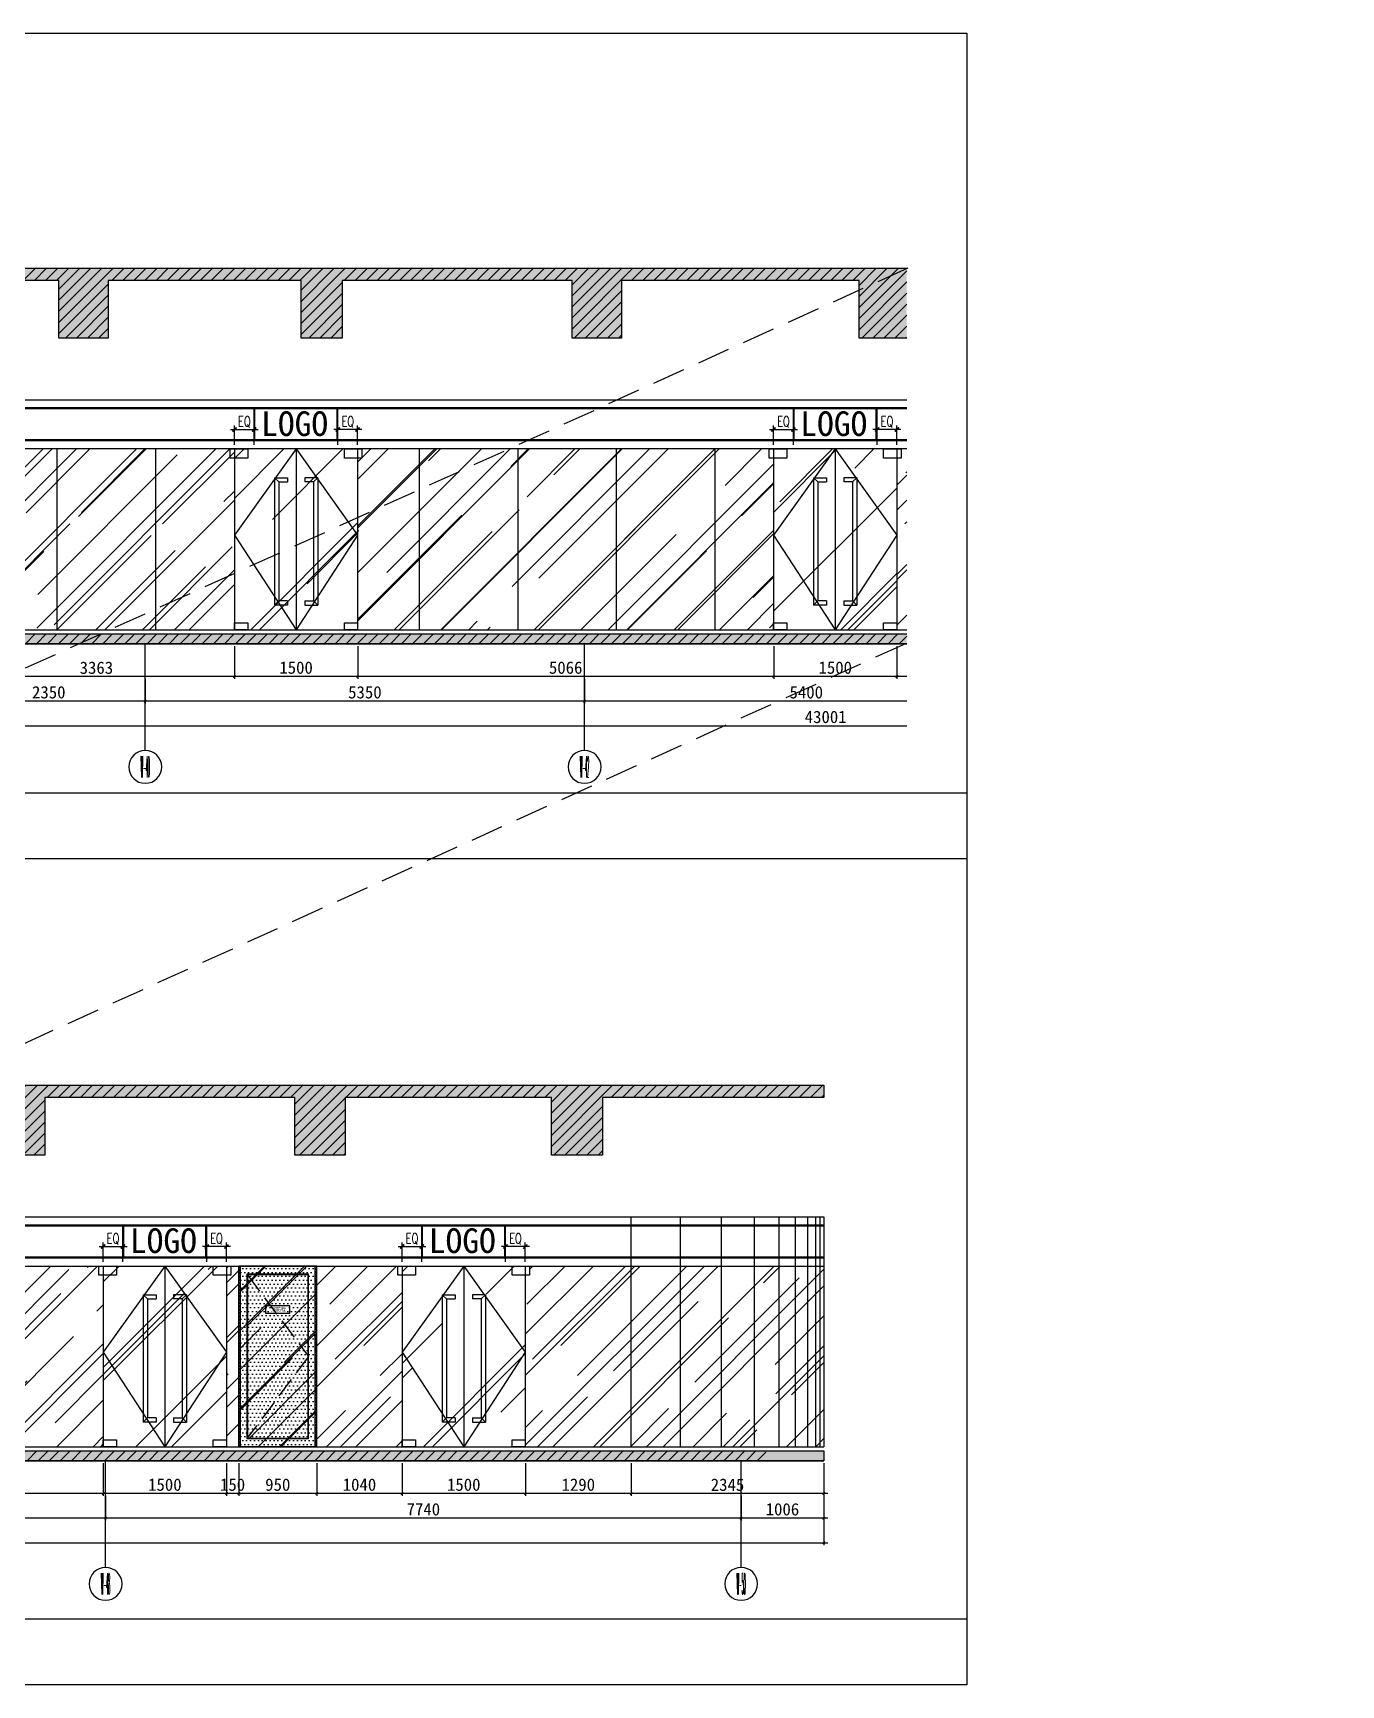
# Model space of a CAD drawing. Header units: millimetres. Extents: x 110215 to 630040, y -488650 to 141897.
# Drawn here: x 403738 to 419666, y 121786 to 141897 of the extents above; entities that cross this region are included whole.
import ezdxf
from ezdxf.enums import TextEntityAlignment as Align
from ezdxf.xclip import XClip

# ---------------------------------------------------------------- set-up
doc = ezdxf.new("R2010")
doc.units = ezdxf.units.MM
doc.header["$LTSCALE"] = 1000
doc.header["$XCLIPFRAME"] = 0
doc.linetypes.add('_DASH', pattern=[0.6, 0.4, -0.2])
doc.linetypes.add('DASH', pattern=[0.35, 0.25, -0.1])
doc.layers.get('Defpoints').update_dxf_attribs({"color": 2})
for name, color, linetype in [('0-118标注', 2, 'Continuous'), ('0-140a立面通高转折线', 2, 'Continuous'), ('0-140c立面材料填充', 250, 'Continuous'), ('0-140d立面材料分隔', 146, 'Continuous'), ('0-140立面图剖切线', 4, 'Continuous'), ('1', 4, 'Continuous'), ('7', 7, 'Continuous'), ('D-地面', 8, 'Continuous'), ('E立-ELEV1', 6, 'Continuous')]:
    doc.layers.add(name, color=color, linetype=linetype)
doc.styles.add('_TCH_AXIS', font='COMPLEX', dxfattribs={"bigfont": 'GBCBIG'})
doc.styles.add('COMPLEX', font='COMPLEX')
doc.styles.add('LOGO', font='arial.ttf', dxfattribs={"width": 0.9})
doc.styles.add('TXT', font='txt.shx', dxfattribs={"width": 0.7})
doc.styles.add('繁黑体', font='simhei.ttf')
doc.styles.add('黑体', font='simhei.ttf')
doc.dimstyles.new('50', dxfattribs={"dimscale": 50, "dimtxt": 3, "dimasz": 0.6, "dimexe": 0.6, "dimexo": 0.6, "dimtad": 1, "dimdec": 0, "dimdsep": 46, "dimtxsty": '黑体', "dimblk1": 'ARCHTICK', "dimblk2": 'ARCHTICK', "dimsah": 1, "dimcen": 0, "dimdle": 1, "dimclrd": 251, "dimclre": 251, "dimclrt": 2, "dimadec": 0, "dimazin": 0, "dimtfac": 1, "dimtdec": 0, "dimtix": 1, "dimtmove": 2, "dimatfit": 3, "dimldrblk": 'DOT', "dimfxl": 0, "dimtolj": 1, "dimtzin": 0, "dimarcsym": 0})
doc.dimstyles.new('副本 1-50', dxfattribs={"dimscale": 50, "dimtxt": 2.5, "dimasz": 1, "dimexe": 1, "dimexo": 1, "dimgap": 0.6, "dimtad": 1, "dimdec": 0, "dimrnd": 5, "dimzin": 0, "dimdsep": 46, "dimtxsty": 'TXT', "dimblk": 'ARCHTICK', "dimcen": 4, "dimdle": 1, "dimclrd": 3, "dimclre": 3, "dimclrt": 3, "dimadec": 0, "dimazin": 0, "dimtfac": 1, "dimtdec": 0, "dimtix": 1, "dimtmove": 2, "dimatfit": 3, "dimldrblk": 'ARCHTICK', "dimfxl": 0, "dimtolj": 1, "dimtzin": 0, "dimarcsym": 0})
pattern_1 = [(50, (309677.26, 30123.26), (182.18467, -15.939086), [19.05, -209.55]), (355, (309677.26, 30123.26), (-35.24342, 191.05685), [15.24, -167.64058]), (100.451445, (309692.44, 30121.93), (146.94125, 175.11775), [16.19001, -178.09024]), (46.1842, (309677.26, 30174.06), (271.07904, -42.04233), [28.575, -314.325]), (96.63556, (309699.85, 30170.55), (237.40413, 247.42612), [24.28502, -267.1356]), (351.18415, (309677.26, 30174.06), (237.40413, 247.42612), [22.85997, -251.45973]), (21, (309702.66, 30161.36), (151.61439, -102.2652), [19.05, -209.55]), (326, (309702.66, 30161.36), (61.80203, 184.18797), [15.24, -167.64]), (71.451445, (309715.3, 30152.83), (213.41642, 81.92277), [16.19001, -178.08994]), (37.5, (309677.257, 30123.256), (3.088603, 84.555039), [0, -165.608, 0, -170.18, 0, -168.275]), (7.5, (309677.26, 30123.26), (66.819663, 100.180575), [0, -97.028, 0, -161.798, 0, -64.135]), (327.5, (309620.615, 30123.256), (135.590595, -5.728744), [0, -63.5, 0, -198.12, 0, -262.89]), (317.5, (309595.21, 30123.26), (148.12918, 25.42649), [0, -82.55, 0, -131.572, 0, -186.69])]
pattern_2 = [(45, (309677.26, 30123.26), (-67.35192, 67.35192), [])]

# ---------------------------------------------------------------- blocks, each defined once
blk = doc.blocks.new('_ArchTick')
at = {"color": 0, "linetype": 'ByBlock', "const_width": 0.4}
blk.add_lwpolyline([(-0.5, -0.5), (0.5, 0.5)], dxfattribs=at)
blk = doc.blocks.new('*D130')
at = {"color": 3, "lineweight": -2, "transparency": 16777216}
for p, q in [((2433331, 314145), (2433331, 314382)), ((2433571, 314145), (2433571, 314382)), ((2433621, 314332), (2433281, 314332))]:
    blk.add_line(p, q, dxfattribs=at)
at = {"layer": 'Defpoints', "color": 0, "transparency": 16777216}
for p in [(2433331, 314332), (2433331, 314095), (2433571, 314095)]:
    blk.add_point(p, dxfattribs=at)
at = {"color": 3, "lineweight": -2, "transparency": 16777216, "xscale": 50, "yscale": 50, "zscale": 50, "rotation": 180}
blk.add_blockref('_ArchTick', (2433331, 314332), dxfattribs=at)
at = {"color": 3, "lineweight": -2, "transparency": 16777216, "xscale": 50, "yscale": 50, "zscale": 50}
blk.add_blockref('_ArchTick', (2433571, 314332), dxfattribs=at)
at = {"color": 3, "transparency": 16777216, "insert": (2433451, 314425), "char_height": 125, "attachment_point": 5, "style": 'TXT'}
blk.add_mtext('\\A1;EQ', dxfattribs=at)
blk = doc.blocks.new('*D131')
at = {"color": 3, "lineweight": -2, "transparency": 16777216}
for p, q in [((2432071, 314145), (2432071, 314382)), ((2432311, 314145), (2432311, 314382)), ((2432021, 314332), (2432361, 314332))]:
    blk.add_line(p, q, dxfattribs=at)
at = {"layer": 'Defpoints', "color": 0, "transparency": 16777216}
for p in [(2432311, 314332), (2432071, 314095), (2432311, 314095)]:
    blk.add_point(p, dxfattribs=at)
at = {"color": 3, "lineweight": -2, "transparency": 16777216, "xscale": 50, "yscale": 50, "zscale": 50, "rotation": 180}
blk.add_blockref('_ArchTick', (2432071, 314332), dxfattribs=at)
at = {"color": 3, "lineweight": -2, "transparency": 16777216, "xscale": 50, "yscale": 50, "zscale": 50}
blk.add_blockref('_ArchTick', (2432311, 314332), dxfattribs=at)
at = {"color": 3, "transparency": 16777216, "insert": (2432191, 314425), "char_height": 125, "attachment_point": 5, "style": 'TXT'}
blk.add_mtext('\\A1;EQ', dxfattribs=at)
blk = doc.blocks.new('*D1430')
at = {"color": 251, "lineweight": -2, "transparency": 16777216}
for p, q in [((588628, 134964), (588628, 134564)), ((590973, 134964), (590973, 134564)), ((591023, 134594), (588578, 134594))]:
    blk.add_line(p, q, dxfattribs=at)
at = {"layer": 'Defpoints', "color": 0, "transparency": 16777216}
for p in [(588628, 134994), (590973, 134994), (588628, 134594)]:
    blk.add_point(p, dxfattribs=at)
at = {"color": 251, "lineweight": -2, "transparency": 16777216, "xscale": 30, "yscale": 30, "zscale": 30, "rotation": 180}
blk.add_blockref('_ArchTick', (588628, 134594), dxfattribs=at)
at = {"color": 251, "lineweight": -2, "transparency": 16777216, "xscale": 30, "yscale": 30, "zscale": 30}
blk.add_blockref('_ArchTick', (590973, 134594), dxfattribs=at)
at = {"color": 2, "transparency": 16777216, "insert": (589800, 134700), "char_height": 150, "attachment_point": 5, "style": '黑体'}
blk.add_mtext('\\A1;2345', dxfattribs=at)
blk = doc.blocks.new('_DOT')
at = {"color": 0, "linetype": 'ByBlock'}
blk.add_line((-0.5, 0), (-1, 0), dxfattribs=at)
at = {"color": 0, "linetype": 'ByBlock', "const_width": 0.5}
blk.add_lwpolyline([(-0.25, 0, 1), (0.25, 0, 1)], format="xyb", close=True, dxfattribs=at)
blk = doc.blocks.new('*D1431')
at = {"color": 251, "lineweight": -2, "transparency": 16777216}
for p, q in [((587338, 134964), (587338, 134564)), ((588628, 134964), (588628, 134564)), ((588678, 134594), (587288, 134594))]:
    blk.add_line(p, q, dxfattribs=at)
at = {"layer": 'Defpoints', "color": 0, "transparency": 16777216}
for p in [(587338, 134994), (588628, 134994), (587338, 134594)]:
    blk.add_point(p, dxfattribs=at)
at = {"color": 251, "lineweight": -2, "transparency": 16777216, "xscale": 30, "yscale": 30, "zscale": 30, "rotation": 180}
blk.add_blockref('_ArchTick', (587338, 134594), dxfattribs=at)
at = {"color": 251, "lineweight": -2, "transparency": 16777216, "xscale": 30, "yscale": 30, "zscale": 30}
blk.add_blockref('_ArchTick', (588628, 134594), dxfattribs=at)
at = {"color": 2, "transparency": 16777216, "insert": (587983, 134701), "char_height": 150, "attachment_point": 5, "style": '黑体'}
blk.add_mtext('\\A1;1290', dxfattribs=at)
blk = doc.blocks.new('*D1432')
at = {"color": 251, "lineweight": -2, "transparency": 16777216}
for p, q in [((585838, 134964), (585838, 134564)), ((587338, 134964), (587338, 134564)), ((587388, 134594), (585788, 134594))]:
    blk.add_line(p, q, dxfattribs=at)
at = {"layer": 'Defpoints', "color": 0, "transparency": 16777216}
for p in [(585838, 134994), (587338, 134994), (585838, 134594)]:
    blk.add_point(p, dxfattribs=at)
at = {"color": 251, "lineweight": -2, "transparency": 16777216, "xscale": 30, "yscale": 30, "zscale": 30, "rotation": 180}
blk.add_blockref('_ArchTick', (585838, 134594), dxfattribs=at)
at = {"color": 251, "lineweight": -2, "transparency": 16777216, "xscale": 30, "yscale": 30, "zscale": 30}
blk.add_blockref('_ArchTick', (587338, 134594), dxfattribs=at)
at = {"color": 2, "transparency": 16777216, "insert": (586588, 134701), "char_height": 150, "attachment_point": 5, "style": '黑体'}
blk.add_mtext('\\A1;1500', dxfattribs=at)
blk = doc.blocks.new('*D1433')
at = {"color": 251, "lineweight": -2, "transparency": 16777216}
for p, q in [((583698, 134964), (583698, 134564)), ((583848, 134964), (583848, 134564)), ((583698, 134594), (583668, 134594)), ((583848, 134594), (583698, 134594)), ((583848, 134594), (583878, 134594))]:
    blk.add_line(p, q, dxfattribs=at)
at = {"layer": 'Defpoints', "color": 0, "transparency": 16777216}
for p in [(583698, 134994), (583848, 134994), (583698, 134594)]:
    blk.add_point(p, dxfattribs=at)
at = {"color": 251, "lineweight": -2, "transparency": 16777216, "xscale": 30, "yscale": 30, "zscale": 30}
blk.add_blockref('_ArchTick', (583698, 134594), dxfattribs=at)
at = {"color": 251, "lineweight": -2, "transparency": 16777216, "xscale": 30, "yscale": 30, "zscale": 30, "rotation": 180}
blk.add_blockref('_ArchTick', (583848, 134594), dxfattribs=at)
at = {"color": 2, "transparency": 16777216, "insert": (583773, 134701), "char_height": 150, "attachment_point": 5, "style": '黑体'}
blk.add_mtext('\\A1;150', dxfattribs=at)
blk = doc.blocks.new('*D1434')
at = {"color": 251, "lineweight": -2, "transparency": 16777216}
for p, q in [((582198, 134964), (582198, 134564)), ((583698, 134964), (583698, 134564)), ((583748, 134594), (582148, 134594))]:
    blk.add_line(p, q, dxfattribs=at)
at = {"layer": 'Defpoints', "color": 0, "transparency": 16777216}
for p in [(582198, 134994), (583698, 134994), (582198, 134594)]:
    blk.add_point(p, dxfattribs=at)
at = {"color": 251, "lineweight": -2, "transparency": 16777216, "xscale": 30, "yscale": 30, "zscale": 30, "rotation": 180}
blk.add_blockref('_ArchTick', (582198, 134594), dxfattribs=at)
at = {"color": 251, "lineweight": -2, "transparency": 16777216, "xscale": 30, "yscale": 30, "zscale": 30}
blk.add_blockref('_ArchTick', (583698, 134594), dxfattribs=at)
at = {"color": 2, "transparency": 16777216, "insert": (582948, 134701), "char_height": 150, "attachment_point": 5, "style": '黑体'}
blk.add_mtext('\\A1;1500', dxfattribs=at)
blk = doc.blocks.new('*D1435')
at = {"color": 251, "lineweight": -2, "transparency": 16777216}
for p, q in [((579853, 134964), (579853, 134564)), ((582198, 134964), (582198, 134564)), ((582248, 134594), (579803, 134594))]:
    blk.add_line(p, q, dxfattribs=at)
at = {"layer": 'Defpoints', "color": 0, "transparency": 16777216}
for p in [(579853, 134994), (582198, 134994), (579853, 134594)]:
    blk.add_point(p, dxfattribs=at)
at = {"color": 251, "lineweight": -2, "transparency": 16777216, "xscale": 30, "yscale": 30, "zscale": 30, "rotation": 180}
blk.add_blockref('_ArchTick', (579853, 134594), dxfattribs=at)
at = {"color": 251, "lineweight": -2, "transparency": 16777216, "xscale": 30, "yscale": 30, "zscale": 30}
blk.add_blockref('_ArchTick', (582198, 134594), dxfattribs=at)
at = {"color": 2, "transparency": 16777216, "insert": (581025, 134700), "char_height": 150, "attachment_point": 5, "style": '黑体'}
blk.add_mtext('\\A1;2345', dxfattribs=at)
blk = doc.blocks.new('*D1441')
at = {"color": 251, "lineweight": -2, "transparency": 16777216}
for p, q in [((570339, 134964), (570339, 134564)), ((572509, 134964), (572509, 134564)), ((572559, 134594), (570289, 134594))]:
    blk.add_line(p, q, dxfattribs=at)
at = {"layer": 'Defpoints', "color": 0, "transparency": 16777216}
for p in [(570339, 134994), (572509, 134994), (570339, 134594)]:
    blk.add_point(p, dxfattribs=at)
at = {"color": 251, "lineweight": -2, "transparency": 16777216, "xscale": 30, "yscale": 30, "zscale": 30, "rotation": 180}
blk.add_blockref('_ArchTick', (570339, 134594), dxfattribs=at)
at = {"color": 251, "lineweight": -2, "transparency": 16777216, "xscale": 30, "yscale": 30, "zscale": 30}
blk.add_blockref('_ArchTick', (572509, 134594), dxfattribs=at)
at = {"color": 2, "transparency": 16777216, "insert": (571424, 134701), "char_height": 150, "attachment_point": 5, "style": '黑体'}
blk.add_mtext('\\A1;2170', dxfattribs=at)
blk = doc.blocks.new('*D1442')
at = {"color": 251, "lineweight": -2, "transparency": 16777216}
for p, q in [((568839, 134964), (568839, 134564)), ((570339, 134964), (570339, 134564)), ((570389, 134594), (568789, 134594))]:
    blk.add_line(p, q, dxfattribs=at)
at = {"layer": 'Defpoints', "color": 0, "transparency": 16777216}
for p in [(568839, 134994), (570339, 134994), (568839, 134594)]:
    blk.add_point(p, dxfattribs=at)
at = {"color": 251, "lineweight": -2, "transparency": 16777216, "xscale": 30, "yscale": 30, "zscale": 30, "rotation": 180}
blk.add_blockref('_ArchTick', (568839, 134594), dxfattribs=at)
at = {"color": 251, "lineweight": -2, "transparency": 16777216, "xscale": 30, "yscale": 30, "zscale": 30}
blk.add_blockref('_ArchTick', (570339, 134594), dxfattribs=at)
at = {"color": 2, "transparency": 16777216, "insert": (569589, 134701), "char_height": 150, "attachment_point": 5, "style": '黑体'}
blk.add_mtext('\\A1;1500', dxfattribs=at)
blk = doc.blocks.new('*D1443')
at = {"color": 251, "lineweight": -2, "transparency": 16777216}
for p, q in [((563773, 134964), (563773, 134564)), ((568839, 134964), (568839, 134564)), ((568889, 134594), (563723, 134594))]:
    blk.add_line(p, q, dxfattribs=at)
at = {"layer": 'Defpoints', "color": 0, "transparency": 16777216}
for p in [(563773, 134994), (568839, 134994), (563773, 134594)]:
    blk.add_point(p, dxfattribs=at)
at = {"color": 251, "lineweight": -2, "transparency": 16777216, "xscale": 30, "yscale": 30, "zscale": 30, "rotation": 180}
blk.add_blockref('_ArchTick', (563773, 134594), dxfattribs=at)
at = {"color": 251, "lineweight": -2, "transparency": 16777216, "xscale": 30, "yscale": 30, "zscale": 30}
blk.add_blockref('_ArchTick', (568839, 134594), dxfattribs=at)
at = {"color": 2, "transparency": 16777216, "insert": (566306, 134701), "char_height": 150, "attachment_point": 5, "style": '黑体'}
blk.add_mtext('\\A1;5066', dxfattribs=at)
blk = doc.blocks.new('*D1444')
at = {"color": 251, "lineweight": -2, "transparency": 16777216}
for p, q in [((562273, 134964), (562273, 134564)), ((563773, 134964), (563773, 134564)), ((563823, 134594), (562223, 134594))]:
    blk.add_line(p, q, dxfattribs=at)
at = {"layer": 'Defpoints', "color": 0, "transparency": 16777216}
for p in [(562273, 134994), (563773, 134994), (562273, 134594)]:
    blk.add_point(p, dxfattribs=at)
at = {"color": 251, "lineweight": -2, "transparency": 16777216, "xscale": 30, "yscale": 30, "zscale": 30, "rotation": 180}
blk.add_blockref('_ArchTick', (562273, 134594), dxfattribs=at)
at = {"color": 251, "lineweight": -2, "transparency": 16777216, "xscale": 30, "yscale": 30, "zscale": 30}
blk.add_blockref('_ArchTick', (563773, 134594), dxfattribs=at)
at = {"color": 2, "transparency": 16777216, "insert": (563023, 134701), "char_height": 150, "attachment_point": 5, "style": '黑体'}
blk.add_mtext('\\A1;1500', dxfattribs=at)
blk = doc.blocks.new('*D1399')
at = {"color": 251, "lineweight": -2, "transparency": 16777216}
for p, q in [((558910, 134964), (558910, 134564)), ((562273, 134964), (562273, 134564)), ((562323, 134594), (558860, 134594))]:
    blk.add_line(p, q, dxfattribs=at)
at = {"layer": 'Defpoints', "color": 0, "transparency": 16777216}
for p in [(558910, 134994), (562273, 134994), (558910, 134594)]:
    blk.add_point(p, dxfattribs=at)
at = {"color": 251, "lineweight": -2, "transparency": 16777216, "xscale": 30, "yscale": 30, "zscale": 30, "rotation": 180}
blk.add_blockref('_ArchTick', (558910, 134594), dxfattribs=at)
at = {"color": 251, "lineweight": -2, "transparency": 16777216, "xscale": 30, "yscale": 30, "zscale": 30}
blk.add_blockref('_ArchTick', (562273, 134594), dxfattribs=at)
at = {"color": 2, "transparency": 16777216, "insert": (560591, 134700), "char_height": 150, "attachment_point": 5, "style": '黑体'}
blk.add_mtext('\\A1;3363', dxfattribs=at)
blk = doc.blocks.new('*D1407')
at = {"color": 251, "lineweight": -2, "transparency": 16777216}
for p, q in [((589966, 134564), (589966, 134264)), ((590973, 134564), (590973, 134264)), ((591023, 134294), (589916, 134294))]:
    blk.add_line(p, q, dxfattribs=at)
at = {"layer": 'Defpoints', "color": 0, "transparency": 16777216}
for p in [(589966, 134594), (590973, 134594), (589966, 134294)]:
    blk.add_point(p, dxfattribs=at)
at = {"color": 251, "lineweight": -2, "transparency": 16777216, "xscale": 30, "yscale": 30, "zscale": 30, "rotation": 180}
blk.add_blockref('_ArchTick', (589966, 134294), dxfattribs=at)
at = {"color": 251, "lineweight": -2, "transparency": 16777216, "xscale": 30, "yscale": 30, "zscale": 30}
blk.add_blockref('_ArchTick', (590973, 134294), dxfattribs=at)
at = {"color": 2, "transparency": 16777216, "insert": (590469, 134401), "char_height": 150, "attachment_point": 5, "style": '黑体'}
blk.add_mtext('\\A1;1006', dxfattribs=at)
blk = doc.blocks.new('*D1408')
at = {"color": 251, "lineweight": -2, "transparency": 16777216}
for p, q in [((582227, 134564), (582227, 134264)), ((589966, 134564), (589966, 134264)), ((590016, 134294), (582177, 134294))]:
    blk.add_line(p, q, dxfattribs=at)
at = {"layer": 'Defpoints', "color": 0, "transparency": 16777216}
for p in [(582227, 134594, 4), (589966, 134594), (582227, 134294)]:
    blk.add_point(p, dxfattribs=at)
at = {"color": 251, "lineweight": -2, "transparency": 16777216, "xscale": 30, "yscale": 30, "zscale": 30, "rotation": 180}
blk.add_blockref('_ArchTick', (582227, 134294), dxfattribs=at)
at = {"color": 251, "lineweight": -2, "transparency": 16777216, "xscale": 30, "yscale": 30, "zscale": 30}
blk.add_blockref('_ArchTick', (589966, 134294), dxfattribs=at)
at = {"color": 2, "transparency": 16777216, "insert": (586096, 134401), "char_height": 150, "attachment_point": 5, "style": '黑体'}
blk.add_mtext('\\A1;7740', dxfattribs=at)
blk = doc.blocks.new('*D1409')
at = {"color": 251, "lineweight": -2, "transparency": 16777216}
for p, q in [((576936, 134564), (576936, 134264)), ((582227, 134564), (582227, 134264)), ((582277, 134294), (576886, 134294))]:
    blk.add_line(p, q, dxfattribs=at)
at = {"layer": 'Defpoints', "color": 0, "transparency": 16777216}
for p in [(576936, 134594), (582227, 134594, 4), (576936, 134294)]:
    blk.add_point(p, dxfattribs=at)
at = {"color": 251, "lineweight": -2, "transparency": 16777216, "xscale": 30, "yscale": 30, "zscale": 30, "rotation": 180}
blk.add_blockref('_ArchTick', (576936, 134294), dxfattribs=at)
at = {"color": 251, "lineweight": -2, "transparency": 16777216, "xscale": 30, "yscale": 30, "zscale": 30}
blk.add_blockref('_ArchTick', (582227, 134294), dxfattribs=at)
at = {"color": 2, "transparency": 16777216, "insert": (579582, 134401), "char_height": 150, "attachment_point": 5, "style": '黑体'}
blk.add_mtext('\\A1;5290', dxfattribs=at)
blk = doc.blocks.new('*D1412')
at = {"color": 251, "lineweight": -2, "transparency": 16777216}
for p, q in [((566536, 134564), (566536, 134264)), ((571936, 134564), (571936, 134264)), ((571986, 134294), (566486, 134294))]:
    blk.add_line(p, q, dxfattribs=at)
at = {"layer": 'Defpoints', "color": 0, "transparency": 16777216}
for p in [(566536, 134594), (571936, 134594), (566536, 134294)]:
    blk.add_point(p, dxfattribs=at)
at = {"color": 251, "lineweight": -2, "transparency": 16777216, "xscale": 30, "yscale": 30, "zscale": 30, "rotation": 180}
blk.add_blockref('_ArchTick', (566536, 134294), dxfattribs=at)
at = {"color": 251, "lineweight": -2, "transparency": 16777216, "xscale": 30, "yscale": 30, "zscale": 30}
blk.add_blockref('_ArchTick', (571936, 134294), dxfattribs=at)
at = {"color": 2, "transparency": 16777216, "insert": (569236, 134401), "char_height": 150, "attachment_point": 5, "style": '黑体'}
blk.add_mtext('\\A1;5400', dxfattribs=at)
blk = doc.blocks.new('*D1413')
at = {"color": 251, "lineweight": -2, "transparency": 16777216}
for p, q in [((561186, 134564), (561186, 134264)), ((566536, 134564), (566536, 134264)), ((566586, 134294), (561136, 134294))]:
    blk.add_line(p, q, dxfattribs=at)
at = {"layer": 'Defpoints', "color": 0, "transparency": 16777216}
for p in [(561186, 134594), (566536, 134594), (561186, 134294)]:
    blk.add_point(p, dxfattribs=at)
at = {"color": 251, "lineweight": -2, "transparency": 16777216, "xscale": 30, "yscale": 30, "zscale": 30, "rotation": 180}
blk.add_blockref('_ArchTick', (561186, 134294), dxfattribs=at)
at = {"color": 251, "lineweight": -2, "transparency": 16777216, "xscale": 30, "yscale": 30, "zscale": 30}
blk.add_blockref('_ArchTick', (566536, 134294), dxfattribs=at)
at = {"color": 2, "transparency": 16777216, "insert": (563861, 134401), "char_height": 150, "attachment_point": 5, "style": '黑体'}
blk.add_mtext('\\A1;5350', dxfattribs=at)
blk = doc.blocks.new('*D1414')
at = {"color": 251, "lineweight": -2, "transparency": 16777216}
for p, q in [((558836, 134564), (558836, 134264)), ((561186, 134564), (561186, 134264)), ((561236, 134294), (558786, 134294))]:
    blk.add_line(p, q, dxfattribs=at)
at = {"layer": 'Defpoints', "color": 0, "transparency": 16777216}
for p in [(558836, 134594), (561186, 134594), (558836, 134294)]:
    blk.add_point(p, dxfattribs=at)
at = {"color": 251, "lineweight": -2, "transparency": 16777216, "xscale": 30, "yscale": 30, "zscale": 30, "rotation": 180}
blk.add_blockref('_ArchTick', (558836, 134294), dxfattribs=at)
at = {"color": 251, "lineweight": -2, "transparency": 16777216, "xscale": 30, "yscale": 30, "zscale": 30}
blk.add_blockref('_ArchTick', (561186, 134294), dxfattribs=at)
at = {"color": 2, "transparency": 16777216, "insert": (560011, 134401), "char_height": 150, "attachment_point": 5, "style": '黑体'}
blk.add_mtext('\\A1;2350', dxfattribs=at)
blk = doc.blocks.new('*D1420')
at = {"color": 251, "lineweight": -2, "transparency": 16777216}
for p, q in [((547972, 134264), (547972, 133964)), ((590973, 134264), (590973, 133964)), ((547922, 133994), (591023, 133994))]:
    blk.add_line(p, q, dxfattribs=at)
at = {"layer": 'Defpoints', "color": 0, "transparency": 16777216}
for p in [(547972, 134294), (590973, 134294), (590973, 133994)]:
    blk.add_point(p, dxfattribs=at)
at = {"color": 251, "lineweight": -2, "transparency": 16777216, "xscale": 30, "yscale": 30, "zscale": 30, "rotation": 180}
blk.add_blockref('_ArchTick', (547972, 133994), dxfattribs=at)
at = {"color": 251, "lineweight": -2, "transparency": 16777216, "xscale": 30, "yscale": 30, "zscale": 30}
blk.add_blockref('_ArchTick', (590973, 133994), dxfattribs=at)
at = {"color": 2, "transparency": 16777216, "insert": (569472, 134101), "char_height": 150, "attachment_point": 5, "style": '黑体'}
blk.add_mtext('\\A1;43001', dxfattribs=at)
blk = doc.blocks.new('_AXISO')
blk.add_circle((0, 0), 0.5)
at = {"style": 'COMPLEX', "width": 1.041667}
blk.add_attdef('A', text='', height=0.56, dxfattribs=at).set_placement((-0.25, -0.28), (0.25, -0.28), align=Align.FIT)
blk = doc.blocks.new('dfwew')
h = blk.add_hatch()
h.set_pattern_fill('玻璃', color=8, scale=500, angle=45)
h.set_pattern_definition([(45, (369814.8, 118427.04), (424.264, 1131.37), [7500, -1000, 2500, -500]), (45, (370108.26, 119074.04), (-823.78, 116.673), [1500, -165, 3000, -375]), (45, (369691.07, 118904.34), (1601.597, 2075.358), [4000, -700, 2000, -500])])
h.paths.add_polyline_path([(379185, 122001), (379185, 124201), (378275, 124201), (378275, 122001)])
at = {"layer": 'D-地面'}
h = blk.add_hatch(dxfattribs=at)
h.set_pattern_fill('DOTS', color=8, scale=30, style=0)
h.set_pattern_definition([(0, (369834.81, 118427.04), (23.8125, 47.625), [0, -47.625])])
h.paths.add_polyline_path([(379185, 122001), (379185, 124201), (378275, 124201), (378275, 122001)])
at = {"layer": 'E立-ELEV1'}
h = blk.add_hatch(dxfattribs=at)
h.set_pattern_fill('ANSI32', color=8, scale=3, style=0)
h.set_pattern_definition([(45, (381677.887, 121024.267), (-20.20558, 20.20558), []), (45, (381691.357, 121024.267), (-20.20558, 20.20558), [])])
h.paths.add_polyline_path([(378275, 122001), (378255, 122001), (378255, 124201), (378275, 124201)])
h = blk.add_hatch(dxfattribs=at)
h.set_pattern_fill('ANSI32', color=8, scale=3, style=0)
h.set_pattern_definition([(45, (380737.887, 121024.267), (-20.20558, 20.20558), []), (45, (380751.357, 121024.267), (-20.20558, 20.20558), [])])
h.paths.add_polyline_path([(379205, 122001), (379185, 122001), (379185, 124201), (379205, 124201)])
at = {"color": 1}
for p, q in [((378255, 122001), (378255, 124201)), ((379205, 124201), (378255, 124201)), ((378275, 122001), (378275, 124201)), ((379185, 122001), (379185, 124201)), ((379205, 122001), (379205, 124201)), ((379205, 122001), (379205, 124201)), ((379205, 122001), (378255, 122001))]:
    blk.add_line(p, q, dxfattribs=at)
at = {"color": 8, "linetype": 'DASH'}
blk.add_lwpolyline([(378360, 124096), (379105, 123101), (378355, 122101)], dxfattribs=at)
at = {"layer": '7', "color": 3}
blk.add_lwpolyline([(378879, 123626), (378879, 123716), (378581, 123716), (378581, 123626)], close=True, dxfattribs=at)
at = {"layer": 'E立-ELEV1', "color": 8}
blk.add_line((379105, 124101), (378355, 124101), dxfattribs=at)
at = {"layer": 'E立-ELEV1', "color": 4}
blk.add_lwpolyline([(378355, 124101), (378355, 122101), (379105, 122101), (379105, 124101)], dxfattribs=at)
at = {"layer": 'E立-ELEV1', "color": 3}
blk.add_lwpolyline([(378360, 124096), (378360, 122106), (379100, 122106), (379100, 124096), (378360, 124096)], close=True, dxfattribs=at)
at = {"layer": '1', "color": 3, "style": 'LOGO', "width": 0.9}
blk.add_text('消防栓', height=48, dxfattribs=at).set_placement((378830, 123649, 274), align=Align.RIGHT)
blk = doc.blocks.new('*D1428')
at = {"color": 251, "lineweight": -2, "transparency": 16777216}
for p, q in [((583848, 134964), (583848, 134564)), ((584798, 134964), (584798, 134564)), ((584848, 134594), (583798, 134594))]:
    blk.add_line(p, q, dxfattribs=at)
at = {"layer": 'Defpoints', "color": 0, "transparency": 16777216}
for p in [(583848, 134994), (584798, 134994), (583848, 134594)]:
    blk.add_point(p, dxfattribs=at)
at = {"color": 251, "lineweight": -2, "transparency": 16777216, "xscale": 30, "yscale": 30, "zscale": 30, "rotation": 180}
blk.add_blockref('_ArchTick', (583848, 134594), dxfattribs=at)
at = {"color": 251, "lineweight": -2, "transparency": 16777216, "xscale": 30, "yscale": 30, "zscale": 30}
blk.add_blockref('_ArchTick', (584798, 134594), dxfattribs=at)
at = {"color": 2, "transparency": 16777216, "insert": (584323, 134701), "char_height": 150, "attachment_point": 5, "style": '黑体'}
blk.add_mtext('\\A1;950', dxfattribs=at)
blk = doc.blocks.new('*D1429')
at = {"color": 251, "lineweight": -2, "transparency": 16777216}
for p, q in [((584798, 134964), (584798, 134564)), ((585838, 134964), (585838, 134564)), ((585888, 134594), (584748, 134594))]:
    blk.add_line(p, q, dxfattribs=at)
at = {"layer": 'Defpoints', "color": 0, "transparency": 16777216}
for p in [(584798, 134994), (585838, 134994), (584798, 134594)]:
    blk.add_point(p, dxfattribs=at)
at = {"color": 251, "lineweight": -2, "transparency": 16777216, "xscale": 30, "yscale": 30, "zscale": 30, "rotation": 180}
blk.add_blockref('_ArchTick', (584798, 134594), dxfattribs=at)
at = {"color": 251, "lineweight": -2, "transparency": 16777216, "xscale": 30, "yscale": 30, "zscale": 30}
blk.add_blockref('_ArchTick', (585838, 134594), dxfattribs=at)
at = {"color": 2, "transparency": 16777216, "insert": (585318, 134701), "char_height": 150, "attachment_point": 5, "style": '黑体'}
blk.add_mtext('\\A1;1040', dxfattribs=at)
blk = doc.blocks.new('kjlkj')
at = {"layer": '0-140c立面材料填充'}
h = blk.add_hatch(dxfattribs=at)
h.set_pattern_fill('AR-RROOF', color=256, scale=50, angle=45, style=0)
h.set_pattern_definition([(45, (2419215.6, 311894.9), (1077.63, 2873.68), [19050, -2540, 6350, -1270]), (45, (2419961, 313538.3), (-2092.4, 296.35), [3810, -419.1, 7620, -952.5]), (45, (2418901.25, 313107.2), (4068.056, 5271.41), [10160, -1778, 5080, -1270])])
h.paths.add_polyline_path([(2433571.1, 314094.9), (2432071.1, 314094.9), (2432071.1, 311894.9), (2433571.1, 311894.9)])
at = {"color": 8}
for p, q in [((2432311.1, 314194.9), (2432311.1, 314594.9)), ((2432321.1, 314194.9), (2432321.1, 314594.9)), ((2433321.1, 314194.9), (2433321.1, 314594.9)), ((2433331.1, 314194.9), (2433331.1, 314594.9))]:
    blk.add_line(p, q, dxfattribs=at)
for points in [[(2432821.1, 314094.9), (2432071.1, 313044.9), (2432821.1, 311894.9)], [(2432821.1, 314094.9), (2433571.1, 313044.9), (2432821.1, 311894.9)]]:
    blk.add_lwpolyline(points, dxfattribs=at)
at = {"layer": '0-140d立面材料分隔'}
for p, q in [((2432071.1, 314094.9), (2432071.1, 311894.9)), ((2432821.1, 314094.9), (2432821.1, 311894.9)), ((2433571.1, 314094.9), (2433571.1, 311894.9))]:
    blk.add_line(p, q, dxfattribs=at)
at = {"layer": '0-140d立面材料分隔', "color": 1}
for p, q in [((2432609.7, 313694.9, -219.5), (2432556.9, 313744.9, -219.5)), ((2432556.9, 313744.9, -219.5), (2432556.9, 312194.9)), ((2432556.9, 313744.9, -219.5), (2432715.4, 313744.9, -219.5)), ((2432715.4, 313744.9, -219.5), (2432715.4, 313694.9, -219.5)), ((2432926.8, 313744.9, -219.5), (2432926.8, 313694.9, -219.5)), ((2433085.4, 313744.9, -219.5), (2432926.8, 313744.9, -219.5)), ((2433032.5, 313694.9, -219.5), (2433085.4, 313744.9, -219.5)), ((2433085.4, 313744.9, -219.5), (2433085.4, 312194.9)), ((2432609.7, 313694.9, -219.5), (2432609.7, 312244.9)), ((2432609.7, 313694.9, -219.5), (2432715.4, 313694.9, -219.5)), ((2433032.5, 313694.9, -219.5), (2432926.8, 313694.9, -219.5)), ((2433032.5, 313694.9, -219.5), (2433032.5, 312244.9)), ((2432609.7, 312244.9), (2432556.9, 312194.9)), ((2432715.4, 312194.9), (2432556.9, 312194.9)), ((2432715.4, 312244.9), (2432609.7, 312244.9)), ((2432715.4, 312244.9), (2432715.4, 312194.9)), ((2432926.8, 312244.9), (2433032.5, 312244.9)), ((2432926.8, 312244.9), (2432926.8, 312194.9)), ((2432926.8, 312194.9), (2433085.4, 312194.9)), ((2433032.5, 312244.9), (2433085.4, 312194.9))]:
    blk.add_line(p, q, dxfattribs=at)
for points in [[(2432018.3, 314094.9), (2432233.1, 314094.9), (2432233.1, 313984.9), (2432018.3, 313984.9)], [(2433409.2, 314094.9), (2433624, 314094.9), (2433624, 313984.9), (2433409.2, 313984.9)], [(2432071.1, 311978.2), (2432233.1, 311978.2), (2432233.1, 311894.9), (2432071.1, 311894.9)], [(2433409.2, 311978.2), (2433571.1, 311978.2), (2433571.1, 311894.9), (2433409.2, 311894.9)]]:
    blk.add_lwpolyline(points, close=True, dxfattribs=at)
at = {"color": 1, "style": '繁黑体'}
blk.add_text('LOGO', height=300, dxfattribs=at).set_placement((2432396, 314253.3, -219.5))
at = {"color": 8}
dim = blk.add_linear_dim(base=(2432311.1, 314332.1), p1=(2432071.1, 314094.9), p2=(2432311.1, 314094.9), text='EQ', dimstyle='副本 1-50', dxfattribs=at)
dim.commit()
dim.dimension.update_dxf_attribs({"geometry": '*D131', "text_midpoint": (2432191.1, 314424.6)})
dim = blk.add_linear_dim(base=(2433331.1, 314332.1), p1=(2433571.1, 314094.9), p2=(2433331.1, 314094.9), angle=180, text='EQ', dimstyle='副本 1-50', dxfattribs=at)
dim.commit()
dim.dimension.update_dxf_attribs({"geometry": '*D130', "text_midpoint": (2433451.1, 314424.6)})
blk = doc.blocks.new('dsfsdfs')
h = blk.add_hatch()
h.set_pattern_fill('ANSI31', color=250, scale=30)
h.set_pattern_definition(pattern_2)
h.paths.add_polyline_path([(577036.8, 138713.7), (577036.8, 139413.7), (580885, 139413.7), (580885, 138713.7), (581485, 138713.7), (581485, 139413.7), (584532.4, 139413.7), (584532.4, 138713.7), (585143.4, 138713.7), (585143.4, 139413.7), (587655.8, 139413.7), (587655.8, 138713.7), (588277.5, 138713.7), (588277.5, 139413.7), (590972.5, 139413.7), (590972.5, 139563.7), (547971.5, 139563.7), (547971.5, 138713.7), (548572.1, 138713.7), (548572.1, 139413.7), (550714.8, 139413.7), (550714.8, 138713.7), (551214.8, 138713.7), (551214.8, 139413.7), (553514.8, 139413.7), (553514.8, 138713.7), (554014.8, 138713.7), (554014.8, 139413.7), (556150.1, 139413.7), (556150.1, 138713.7), (556750.2, 138713.7), (556750.2, 139413.7), (556809.7, 139413.7), (556809.7, 138713.7), (557211.6, 138713.7), (557211.6, 139413.7), (560135.5, 139413.7), (560135.5, 138713.7), (560735.5, 138713.7), (560735.5, 139413.7), (563085.4, 139413.7), (563085.4, 138713.7), (563585.4, 138713.7), (563585.4, 139413.7), (566385, 139413.7), (566385, 138713.7), (566985, 138713.7), (566985, 139413.7), (569879.2, 139413.7), (569879.2, 138713.7), (570482.1, 138713.7), (570482.1, 139413.7), (572334.9, 139413.7), (572334.9, 138713.7), (572935.3, 138713.7), (572935.3, 139413.7), (576436.8, 139413.7), (576436.8, 138713.7)])
h = blk.add_hatch()
h.set_pattern_fill('ANSI31', color=250, scale=30)
h.set_pattern_definition(pattern_2)
h.paths.add_polyline_path([(547971.5, 134993.7), (547971.5, 135113.7), (590266.5, 135113.7), (590266.5, 134993.7)])
at = {"layer": '0-140c立面材料填充'}
h = blk.add_hatch(dxfattribs=at)
h.set_pattern_fill('AR-CONC', color=256)
h.set_pattern_definition(pattern_1)
h.paths.add_polyline_path([(556750.2, 139413.7), (556809.7, 139413.7), (556809.7, 138713.7), (557211.6, 138713.7), (557211.6, 139413.7), (560135.5, 139413.7), (560135.5, 138713.7), (560735.5, 138713.7), (560735.5, 139413.7), (563085.4, 139413.7), (563085.4, 138713.7), (563585.4, 138713.7), (563585.4, 139413.7), (566385, 139413.7), (566385, 138713.7), (566985, 138713.7), (566985, 139413.7), (569879.2, 139413.7), (569879.2, 138713.7), (570482.1, 138713.7), (570482.1, 139413.7), (572334.9, 139413.7), (572334.9, 138713.7), (572935.3, 138713.7), (572935.3, 139413.7), (576436.8, 139413.7), (576436.8, 138713.7), (577036.8, 138713.7), (577036.8, 139413.7), (580885, 139413.7), (580885, 138713.7), (581485, 138713.7), (581485, 139413.7), (584532.4, 139413.7), (584532.4, 138713.7), (585143.4, 138713.7), (585143.4, 139413.7), (587655.8, 139413.7), (587655.8, 138713.7), (588277.5, 138713.7), (588277.5, 139413.7), (590972.5, 139413.7), (590972.5, 139563.7), (547971.5, 139563.7), (547971.5, 138713.7), (548572.1, 138713.7), (548572.1, 139413.7), (550714.8, 139413.7), (550714.8, 138713.7), (551214.8, 138713.7), (551214.8, 139413.7), (553514.8, 139413.7), (553514.8, 138713.7), (554014.8, 138713.7), (554014.8, 139413.7), (556150.1, 139413.7), (556150.1, 138713.7), (556750.2, 138713.7)])
h = blk.add_hatch(dxfattribs=at)
h.set_pattern_fill('AR-RROOF', color=256, scale=600, angle=45)
h.set_pattern_definition([(45, (540141.37, 221794.2), (509.117, 1357.645), [9000, -1200, 3000, -600]), (45, (540493.5, 222570.6), (-988.535, 140.007), [1800, -198, 3600, -450]), (45, (539992.87, 222366.98), (1921.9162, 2490.43), [4800, -840, 2400, -600])])
h.paths.add_polyline_path([(562272.5, 137363.7), (562272.5, 135163.7), (558909.5, 135163.7), (558909.5, 137363.7)])
h = blk.add_hatch(dxfattribs=at)
h.set_pattern_fill('AR-RROOF', color=256, scale=600, angle=45)
h.set_pattern_definition([(45, (533541.37, 221794.2), (509.117, 1357.645), [9000, -1200, 3000, -600]), (45, (533893.5, 222570.6), (-988.535, 140.007), [1800, -198, 3600, -450]), (45, (533392.87, 222366.98), (1921.9162, 2490.43), [4800, -840, 2400, -600])])
h.paths.add_polyline_path([(568838.5, 137363.7), (568838.5, 135163.7), (563772.5, 135163.7), (563772.5, 137363.7)])
h = blk.add_hatch(dxfattribs=at)
h.set_pattern_fill('AR-RROOF', color=256, scale=600, angle=45)
h.set_pattern_definition([(45, (530511.37, 221794.2), (509.117, 1357.645), [9000, -1200, 3000, -600]), (45, (530863.5, 222570.6), (-988.535, 140.007), [1800, -198, 3600, -450]), (45, (530362.87, 222366.98), (1921.9162, 2490.43), [4800, -840, 2400, -600])])
h.paths.add_polyline_path([(572508.5, 137363.7), (572508.5, 135163.7), (570338.5, 135163.7), (570338.5, 137363.7)])
h = blk.add_hatch(dxfattribs=at)
h.set_pattern_fill('AR-RROOF', color=256, scale=600, angle=45)
h.set_pattern_definition([(45, (521186.37, 221794.2), (509.117, 1357.645), [9000, -1200, 3000, -600]), (45, (521538.5, 222570.6), (-988.535, 140.007), [1800, -198, 3600, -450]), (45, (521037.87, 222366.97), (1921.9162, 2490.4301), [4800, -840, 2400, -600])])
h.paths.add_polyline_path([(582197.5, 137363.7), (582197.5, 135163.7), (579852.5, 135163.7), (579852.5, 137363.7)])
h = blk.add_hatch(dxfattribs=at)
h.set_pattern_fill('AR-RROOF', color=256, scale=600, angle=45)
h.set_pattern_definition([(45, (516301.37, 221794.2), (509.117, 1357.645), [9000, -1200, 3000, -600]), (45, (516653.5, 222570.6), (-988.535, 140.007), [1800, -198, 3600, -450]), (45, (516152.87, 222366.97), (1921.9162, 2490.4301), [4800, -840, 2400, -600])])
h.paths.add_polyline_path([(584797.5, 137363.7), (584797.5, 135163.7), (585397, 135163.7), (585837.5, 135163.7), (585837.5, 137253.7), (585784.7, 137253.7), (585784.7, 137363.7)])
h.paths.add_polyline_path([(583847.5, 135163.7), (583847.5, 137363.7), (583697.5, 137363.7), (583697.5, 135163.7)])
h = blk.add_hatch(dxfattribs=at)
h.set_pattern_fill('AR-RROOF', color=256, scale=600, angle=45)
h.set_pattern_definition([(45, (518701.37, 221794.2), (509.117, 1357.645), [9000, -1200, 3000, -600]), (45, (519053.5, 222570.6), (-988.535, 140.007), [1800, -198, 3600, -450]), (45, (518552.87, 222366.97), (1921.9162, 2490.4301), [4800, -840, 2400, -600])])
h.paths.add_polyline_path([(590972.5, 135163.7), (590972.5, 137363.7), (587390.4, 137363.7), (587390.4, 137253.7), (587337.5, 137253.7), (587337.5, 135247.1), (587337.5, 135163.7)])
h = blk.add_hatch(dxfattribs=at)
h.set_pattern_fill('AR-CONC', color=256)
h.set_pattern_definition(pattern_1)
h.paths.add_polyline_path([(547971.5, 134993.7), (547971.5, 135113.7), (590972.5, 135113.7), (590972.5, 134993.7)])
for p, q in [((547971.5, 135113.7), (590972.5, 135113.7)), ((547971.5, 134993.7), (590972.5, 134993.7))]:
    blk.add_line(p, q)
for points in [[(590972.5, 139413.7), (588277.5, 139413.7), (588277.5, 138713.7), (587655.8, 138713.7), (587655.8, 139413.7), (585143.4, 139413.7), (585143.4, 138713.7), (584532.4, 138713.7), (584532.4, 139413.7), (581485, 139413.7), (581485, 138713.7), (580885, 138713.7)], [(576436.8, 139413.7), (572935.3, 139413.7), (572935.3, 138713.7), (572334.9, 138713.7), (572334.9, 139413.7), (570482.1, 139413.7), (570482.1, 138713.7), (569879.2, 138713.7), (569879.2, 139413.7), (566985, 139413.7), (566985, 138713.7), (566385, 138713.7), (566385, 139413.7), (563585.4, 139413.7), (563585.4, 138713.7), (563085.4, 138713.7), (563085.4, 139413.7), (560735.5, 139413.7), (560735.5, 138713.7), (560135.5, 138713.7), (560135.5, 139413.7), (557211.6, 139413.7)], [(547971.5, 139563.7), (590972.5, 139563.7), (590972.5, 139413.7)]]:
    blk.add_lwpolyline(points)
blk.add_lwpolyline([(547971.5, 135113.7), (590972.5, 135113.7), (590972.5, 134993.7), (547971.5, 134993.7)], close=True)
at = {"layer": '0-118标注'}
for p, q in [((561186.5, 133693.7, 13.8), (561186.5, 134993.7)), ((566536.5, 133693.7, 13.8), (566536.5, 134993.7)), ((582226.5, 133693.7, 13.8), (582226.5, 134993.7)), ((589966.4, 133693.7, 13.8), (589966.4, 134993.7))]:
    blk.add_line(p, q, dxfattribs=at)
at = {"layer": '0-140a立面通高转折线'}
blk.add_line((588627.5, 135163.7), (588627.5, 137963.7), dxfattribs=at)
at = {"layer": '0-140a立面通高转折线', "color": 8}
for p, q in [((589227.5, 135163.7), (589227.5, 137963.7)), ((589727.5, 135163.7), (589727.5, 137963.7)), ((590127.5, 135163.7), (590127.5, 137963.7)), ((590427.5, 135163.7), (590427.5, 137963.7)), ((590627.5, 135163.7), (590627.5, 137963.7)), ((590777.5, 135163.7), (590777.5, 137963.7)), ((590877.5, 135163.7), (590877.5, 137963.7)), ((590927.5, 135163.7), (590927.5, 137963.7))]:
    blk.add_line(p, q, dxfattribs=at)
at = {"layer": '0-140d立面材料分隔'}
for p, q in [((573781.5, 137863.7), (551771.5, 137863.7)), ((573781.5, 137853.7), (551771.5, 137853.7)), ((580121.5, 137863.7), (590972.5, 137863.7)), ((580121.5, 137853.7), (590972.5, 137853.7)), ((573781.5, 137473.7), (551771.5, 137473.7)), ((573781.5, 137463.7), (551771.5, 137463.7)), ((573781.5, 137363.7), (551771.5, 137363.7)), ((580121.5, 137473.7), (590972.5, 137473.7)), ((580121.5, 137463.7), (590972.5, 137463.7)), ((580121.5, 137363.7), (590972.5, 137363.7))]:
    blk.add_line(p, q, dxfattribs=at)
at = {"layer": '0-140d立面材料分隔', "color": 251}
for p, q in [((560109.5, 137363.7), (560109.5, 135163.7)), ((561309.5, 137363.7), (561309.5, 135163.7)), ((564522.5, 137363.7), (564522.5, 135163.7)), ((565722.5, 137363.7), (565722.5, 135163.7)), ((566922.5, 137363.7), (566922.5, 135163.7)), ((568122.5, 137363.7), (568122.5, 135163.7))]:
    blk.add_line(p, q, dxfattribs=at)
at = {"layer": '0-140立面图剖切线'}
for p, q in [((547971.5, 137963.7), (590972.5, 137963.7)), ((590972.5, 137963.7), (590972.5, 135163.7)), ((547971.5, 135163.7), (590972.5, 135163.7))]:
    blk.add_line(p, q, dxfattribs=at)
at = {"color": 8}
for p in [(-1869798.6, -176731.2), (-1863232.6, -176731.2), (-1849873.6, -176731.2), (-1846233.6, -176731.2)]:
    blk.add_blockref('kjlkj', p, dxfattribs=at)
blk.add_blockref('dfwew', (205592.7, 13162.4))
at = {"layer": '0-118标注'}
ref = blk.add_blockref('_AXISO', (561186.5, 133493.7, 13.8), dxfattribs=dict(at, xscale=-400, yscale=400, zscale=400))
ref.add_attrib('A', 'W-40', dxfattribs={"layer": '0', "height": 257.36, "style": '_TCH_AXIS', "width": 0.105882}).set_placement((561131.3, 133365, 13.8), (561241.6, 133365, 13.8), align=Align.FIT)
ref = blk.add_blockref('_AXISO', (566536.5, 133493.7, 13.8), dxfattribs=dict(at, xscale=-400, yscale=400, zscale=400))
ref.add_attrib('A', 'W-42', dxfattribs={"layer": '0', "height": 257.36, "style": '_TCH_AXIS', "width": 0.105882}).set_placement((566481.3, 133365, 13.8), (566591.6, 133365, 13.8), align=Align.FIT)
ref = blk.add_blockref('_AXISO', (582226.5, 133493.7, 13.8), dxfattribs=dict(at, xscale=-400, yscale=400, zscale=400))
ref.add_attrib('A', 'W-48', dxfattribs={"layer": '0', "height": 257.36, "style": '_TCH_AXIS', "width": 0.105882}).set_placement((582171.4, 133365, 13.8), (582281.7, 133365, 13.8), align=Align.FIT)
ref = blk.add_blockref('_AXISO', (589966.4, 133493.7, 13.8), dxfattribs=dict(at, xscale=-400, yscale=400, zscale=400))
ref.add_attrib('A', 'W-50', dxfattribs={"layer": '0', "height": 257.36, "style": '_TCH_AXIS', "width": 0.107143}).set_placement((589911.2, 133365, 13.8), (590021.5, 133365, 13.8), align=Align.FIT)
for base, p1, p2, picture, middle in [((558909.5, 134593.7), (562272.5, 134993.7), (558909.5, 134993.7), '*D1399', (560591, 134700)), ((562272.5, 134593.7), (563772.5, 134993.7), (562272.5, 134993.7), '*D1444', (563022.5, 134700.8)), ((563772.5, 134593.7), (568838.5, 134993.7), (563772.5, 134993.7), '*D1443', (566305.5, 134700.8)), ((568838.5, 134593.7), (570338.5, 134993.7), (568838.5, 134993.7), '*D1442', (569588.5, 134700.8)), ((570338.5, 134593.7), (572508.5, 134993.7), (570338.5, 134993.7), '*D1441', (571423.5, 134700.8)), ((579852.5, 134593.7), (582197.5, 134993.7), (579852.5, 134993.7), '*D1435', (581025, 134700)), ((582197.5, 134593.7), (583697.5, 134993.7), (582197.5, 134993.7), '*D1434', (582947.5, 134700.8)), ((583697.5, 134593.7), (583847.5, 134993.7), (583697.5, 134993.7), '*D1433', (583772.5, 134700.8)), ((583847.5, 134593.7), (584797.5, 134993.7), (583847.5, 134993.7), '*D1428', (584322.5, 134700.8)), ((584797.5, 134593.7), (585837.5, 134993.7), (584797.5, 134993.7), '*D1429', (585317.5, 134700.8)), ((585837.5, 134593.7), (587337.5, 134993.7), (585837.5, 134993.7), '*D1432', (586587.5, 134700.8)), ((587337.5, 134593.7), (588627.5, 134993.7), (587337.5, 134993.7), '*D1431', (587982.5, 134700.8)), ((588627.5, 134593.7), (590972.5, 134993.7), (588627.5, 134993.7), '*D1430', (589800, 134700)), ((558836.5, 134293.7), (561186.5, 134593.7), (558836.5, 134593.7), '*D1414', (560011.5, 134400.8)), ((561186.5, 134293.7), (566536.5, 134593.7), (561186.5, 134593.7), '*D1413', (563861.5, 134400.8)), ((566536.5, 134293.7), (571936.5, 134593.7), (566536.5, 134593.7), '*D1412', (569236.5, 134400.8)), ((576936.5, 134293.8), (582226.5, 134593.8, 4.2), (576936.5, 134593.7), '*D1409', (579581.5, 134400.9)), ((582226.5, 134293.8), (589966.4, 134593.7), (582226.5, 134593.8, 4.2), '*D1408', (586096.5, 134400.9)), ((589966.4, 134293.7), (590972.5, 134593.7), (589966.4, 134593.7), '*D1407', (590469.5, 134400.8)), ((590972.5, 133993.7), (547971.5, 134293.7), (590972.5, 134293.7), '*D1420', (569472, 134100.8))]:
    dim = blk.add_linear_dim(base=base, p1=p1, p2=p2, angle=180, dimstyle='50', override={"dimfxl": 10, "dimarcsym": 1})
    dim.commit()
    dim.dimension.update_dxf_attribs({"geometry": picture, "text_midpoint": middle})

msp = doc.modelspace()

# ---------------------------------------------------------------- linework, layer by layer
at = {"color": 251, "linetype": '_DASH'}
for p, q in [((414391.1, 139032.7), (392438.7, 129086.1)), ((414362.4, 134462.7), (392433.2, 124516.1))]:
    msp.add_line(p, q, dxfattribs=at)
for p, q in [((415109.6, 132641.2), (389564.2, 132641.2)), ((415109.6, 131841.2), (389564.2, 131841.2)), ((415109.6, 122585.6), (389564.2, 122585.6))]:
    msp.add_line(p, q)
msp.add_lwpolyline([(389564.2, 141896.8), (415109.6, 141896.8), (415109.6, 121785.6), (389564.2, 121785.6)], close=True)

# ---------------------------------------------------------------- block references
ref = msp.add_blockref('dsfsdfs', (-156081.4, -531))
XClip(ref).set_block_clipping_path([(545436.5423023731, 133172.2257978958), (570460.2418074012, 142427.7972264673)])
ref = msp.add_blockref('dsfsdfs', (-177604.6, -10477.7))
XClip(ref).set_block_clipping_path([(570036.5129488781, 133063.2682650257), (591458.6792036295, 142318.8396935971)])

doc.saveas('drawing.dxf')
